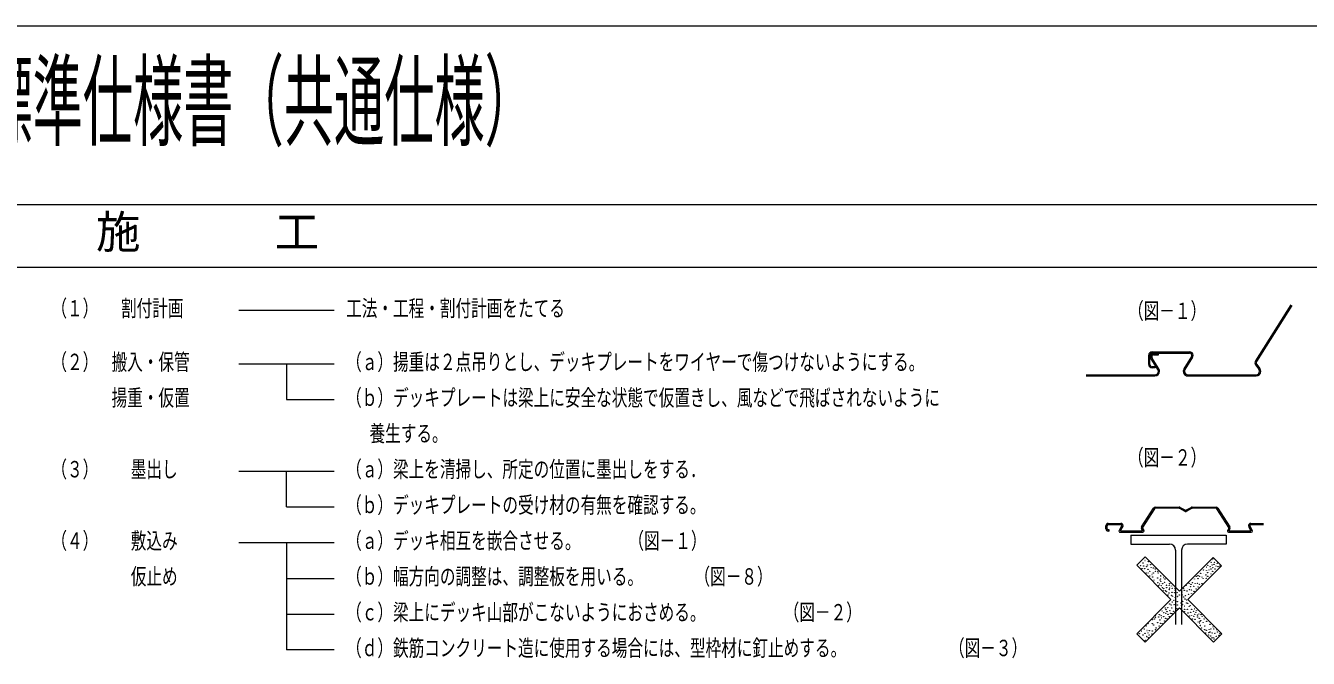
# Model space of a CAD drawing. Units: millimetres on the paper. Extents: x -350 to 3187, y -547 to 450.
# Drawn here: x -172.8 to -0.4, y 161.1 to 246 of the extents above; entities that cross this region are included whole.
import ezdxf
from ezdxf.enums import TextEntityAlignment as Align

# ---------------------------------------------------------------- set-up
doc = ezdxf.new("R2010")
doc.units = ezdxf.units.MM
doc.layers.add('0-2_M2-2-0', color=7, linetype='Continuous', lineweight=18)
doc.styles.add('ＭＳ ゴシック', font='')
doc.styles.get('ＭＳ ゴシック').set_extended_font_data('MS Gothic')

msp = doc.modelspace()

# ---------------------------------------------------------------- linework, layer by layer
at = {"layer": '0-2_M2-2-0'}
for p, q in [((-350.486, 245.985), (350.314, 245.985)), ((-350.486, 221.985), (350.314, 221.985)), ((-175.286, 213.585), (350.314, 213.585)), ((-144.111, 207.793), (-131.311, 207.793)), ((-2.804, 208.516), (-7.533, 200.989)), ((-2.669, 208.431), (-7.397, 200.904)), ((-21.879, 200.514), (-21.879, 201.743)), ((-21.719, 200.514), (-21.719, 201.743)), ((-21.418, 202.204), (-16.387, 202.204)), ((-21.418, 202.044), (-16.387, 202.044)), ((-21.178, 201.973), (-20.583, 201.973)), ((-21.178, 201.813), (-20.583, 201.813)), ((-20.583, 201.813), (-20.583, 201.973)), ((-144.111, 200.593), (-131.311, 200.593)), ((-20.655, 199.841), (-21.566, 201.264)), ((-20.521, 199.927), (-21.431, 201.35)), ((-21.031, 200.213), (-21.418, 200.213)), ((-21.031, 200.053), (-21.418, 200.053)), ((-21.031, 200.053), (-21.031, 200.213)), ((-16.131, 201.586), (-17.148, 199.915)), ((-15.994, 201.503), (-17.011, 199.832)), ((-7.517, 200.475), (-7.076, 199.861)), ((-7.387, 200.569), (-6.946, 199.955)), ((-30.288, 199.132), (-21.043, 199.132)), ((-30.288, 198.972), (-21.043, 198.972)), ((-16.618, 199.132), (-7.45, 199.132)), ((-16.618, 198.972), (-7.45, 198.972)), ((-144.111, 186.193), (-131.311, 186.193)), ((-137.711, 181.393), (-137.711, 186.193)), ((-137.711, 181.393), (-131.311, 181.393)), ((-22.829, 178.703), (-21.253, 181.212)), ((-21.117, 181.127), (-22.693, 178.618)), ((-20.987, 181.359), (-17.783, 181.359)), ((-17.783, 181.199), (-20.987, 181.199)), ((-16.985, 180.79), (-17.71, 181.18)), ((-17.634, 181.321), (-16.931, 180.943)), ((-16.893, 180.943), (-16.188, 181.322)), ((-16.114, 181.18), (-16.839, 180.79)), ((-16.041, 181.359), (-12.837, 181.359)), ((-12.837, 181.199), (-16.041, 181.199)), ((-11.131, 178.618), (-12.707, 181.127)), ((-12.571, 181.212), (-10.995, 178.703)), ((-27.635, 178.459), (-27.635, 178.869)), ((-27.475, 178.459), (-27.475, 178.869)), ((-27.322, 179.183), (-25.645, 179.183)), ((-27.322, 179.023), (-25.645, 179.023)), ((-27.193, 178.306), (-27.322, 178.306)), ((-27.193, 178.146), (-27.322, 178.146)), ((-27.193, 178.146), (-27.193, 178.306)), ((-25.514, 178.789), (-25.853, 178.232)), ((-25.722, 177.999), (-22.666, 177.999)), ((-25.673, 178.219), (-25.377, 178.706)), ((-25.639, 178.159), (-22.756, 178.159)), ((-24.266, 177.599), (-24.266, 176.399)), ((-24.266, 177.599), (-11.466, 177.599)), ((-22.724, 178.222), (-22.818, 178.353)), ((-22.688, 178.447), (-22.541, 178.242)), ((-11.136, 178.447), (-11.283, 178.242)), ((-11.158, 177.999), (-8.106, 177.999)), ((-11.006, 178.353), (-11.1, 178.222)), ((-11.068, 178.159), (-8.184, 178.159)), ((-8.149, 178.218), (-8.425, 178.718)), ((-8.285, 178.795), (-7.971, 178.227)), ((-8.15, 179.183), (-6.474, 179.183)), ((-8.15, 179.023), (-6.474, 179.023)), ((-144.111, 176.593), (-131.311, 176.593)), ((-137.711, 176.593), (-137.711, 162.193)), ((-24.266, 176.399), (-19.066, 176.399)), ((-22.355, 174.68), (-23.487, 173.549)), ((-22.355, 174.68), (-17.761, 170.086)), ((-18.266, 175.599), (-18.266, 165.599)), ((-13.23, 174.616), (-17.761, 170.086)), ((-17.466, 175.599), (-17.466, 165.599)), ((-12.099, 173.485), (-13.23, 174.616)), ((-23.487, 173.549), (-18.892, 168.954)), ((-12.099, 173.485), (-16.63, 168.954)), ((-137.711, 171.793), (-131.311, 171.793)), ((-18.892, 168.954), (-23.487, 164.36)), ((-16.63, 168.954), (-12.035, 164.36)), ((-17.761, 167.823), (-22.355, 163.229)), ((-17.761, 167.823), (-13.166, 163.229)), ((-137.711, 166.993), (-131.311, 166.993)), ((-22.355, 163.229), (-23.487, 164.36)), ((-13.166, 163.229), (-12.035, 164.36)), ((-131.311, 162.193), (-137.711, 162.193))]:
    msp.add_line(p, q, dxfattribs=at)
for points in [[(-137.711, 200.593), (-137.711, 195.793), (-131.311, 195.793)], [(-11.466, 177.599), (-11.466, 176.399), (-16.666, 176.399)]]:
    msp.add_lwpolyline(points, dxfattribs=at)
for centre in [(-22.381, 174.194), (-13.292, 174.402), (-13.264, 174.194), (-22.997, 173.517), (-22.768, 173.109), (-22.658, 173.856), (-22.566, 173.455), (-22.412, 173.086), (-22.234, 172.534), (-22.165, 173.363), (-22.073, 173.578), (-21.987, 173.006), (-21.95, 172.5), (-21.919, 174.04), (-21.734, 172.754), (-21.611, 173.64), (-21.549, 173.24), (-21.272, 173.178), (-21.272, 172.531), (-20.981, 173.068), (-20.961, 172.754), (-20.656, 172.754), (-20.625, 172.5), (-14.897, 172.47), (-14.561, 172.408), (-14.496, 172.901), (-14.127, 173.301), (-14.116, 172.86), (-13.952, 172.572), (-13.942, 173.548), (-13.767, 172.942), (-13.644, 173.353), (-13.521, 173.045), (-13.521, 172.408), (-13.5, 173.969), (-13.357, 173.578), (-13.274, 173.25), (-13.274, 172.754), (-13.11, 173.681), (-13.028, 173.969), (-12.966, 173.045), (-12.84, 173.437), (-12.679, 173.804), (-12.556, 173.373), (-12.327, 173.458), (-21.741, 172.113), (-21.457, 172.316), (-21.334, 171.977), (-21.149, 171.554), (-20.687, 171.854), (-20.656, 171.207), (-20.55, 170.83), (-20.41, 171.022), (-20.379, 171.554), (-20.317, 171.73), (-20.256, 172.131), (-20.256, 171.394), (-20.194, 170.837), (-20.009, 171.084), (-19.886, 171.915), (-19.763, 171.268), (-19.701, 171.7), (-19.493, 170.881), (-19.123, 170.85), (-19.061, 171.096), (-18.815, 170.758), (-16.847, 170.827), (-16.457, 171.114), (-16.272, 170.683), (-16.211, 170.991), (-15.975, 171.238), (-15.821, 170.724), (-15.728, 171.7), (-15.636, 171.094), (-15.468, 172.082), (-15.307, 171.114), (-15.266, 172.162), (-15.266, 171.751), (-15.246, 170.622), (-15.061, 172.059), (-15.052, 170.983), (-14.712, 171.956), (-14.712, 171.094), (-14.561, 171.751), (-14.198, 172.264), (-14.157, 171.792), (-13.952, 172.08), (-13.932, 172.08), (-20.021, 170.54), (-19.893, 170.131), (-19.862, 170.419), (-19.64, 170.129), (-19.517, 170.006), (-19.462, 170.542), (-19.298, 169.556), (-19.154, 169.834), (-19.123, 170.296), (-19.092, 170.511), (-18.781, 169.517), (-18.753, 169.926), (-18.723, 170.45), (-18.685, 169.328), (-18.409, 169.889), (-18.394, 170.439), (-18.322, 170.172), (-18.322, 169.218), (-18.23, 169.618), (-18.076, 169.895), (-18.007, 169.359), (-17.761, 169.574), (-17.422, 169.985), (-17.367, 169.587), (-17.224, 170.398), (-17.176, 169.297), (-17.083, 170.19), (-17.003, 169.032), (-16.929, 169.482), (-16.813, 168.879), (-16.724, 170.088), (-16.714, 170.437), (-16.539, 169.657), (-16.392, 170.275), (-16.129, 169.759), (-16.108, 170.252), (-15.8, 170.047), (-15.513, 170.355), (-20.071, 167.398), (-19.855, 167.203), (-19.647, 167.832), (-19.554, 167.585), (-19.412, 167.332), (-19.332, 167.88), (-19.061, 168.355), (-19.024, 167.48), (-18.87, 168.219), (-18.777, 167.809), (-18.723, 168.632), (-18.531, 167.377), (-18.5, 168.835), (-18.466, 168.263), (-18.079, 167.747), (-18.038, 168.681), (-18.038, 168.219), (-17.871, 167.713), (-17.555, 168.481), (-17.491, 167.77), (-17.453, 168.127), (-17.361, 168.312), (-17.327, 168.709), (-17.083, 168.065), (-17.08, 167.339), (-17.053, 167.634), (-16.775, 168.496), (-16.683, 167.634), (-16.628, 168.448), (-16.611, 167.162), (-16.443, 168.016), (-16.313, 168.127), (-16.252, 167.234), (-16.118, 167.654), (-15.882, 167.388), (-15.704, 167.708), (-15.543, 167.234), (-15.458, 167.493), (-21.981, 165.714), (-21.402, 166.251), (-21.395, 165.724), (-21.221, 165.55), (-21.098, 166.351), (-20.961, 166.741), (-20.961, 166.525), (-20.666, 165.858), (-20.543, 166.618), (-20.441, 166.926), (-20.379, 166.228), (-20.283, 165.752), (-20.213, 166.778), (-20.121, 166.501), (-20.071, 165.776), (-19.866, 166.659), (-19.722, 166.084), (-19.597, 167.086), (-19.59, 166.445), (-19.393, 166.351), (-19.301, 166.956), (-19.106, 166.659), (-18.933, 167.102), (-18.736, 167.069), (-16.382, 166.764), (-16.129, 166.833), (-16.012, 166.353), (-15.821, 166.71), (-15.697, 166.987), (-15.667, 166.31), (-15.328, 166.864), (-15.297, 166.618), (-15.235, 165.94), (-15.143, 167.018), (-15.081, 165.786), (-15.064, 166.446), (-15.02, 166.002), (-14.958, 165.478), (-14.897, 166.125), (-14.862, 166.928), (-14.698, 166.661), (-14.561, 165.909), (-14.435, 166.34), (-14.096, 166.032), (-13.634, 165.632), (-23.151, 164.38), (-22.812, 164.708), (-22.658, 164.184), (-22.473, 165.016), (-22.443, 163.815), (-22.391, 164.421), (-22.206, 165.386), (-22.135, 164), (-22.104, 164.8), (-21.977, 164.485), (-21.936, 163.848), (-21.827, 164.215), (-21.796, 164.77), (-21.443, 164.341), (-21.395, 164.739), (-20.974, 164.893), (-20.881, 165.154), (-20.482, 165.406), (-14.804, 165.154), (-14.373, 164.924), (-14.342, 165.416), (-14.216, 164.464), (-14.127, 164.831), (-13.867, 164.177), (-13.819, 164.523), (-13.757, 164.954), (-13.634, 164.585), (-13.541, 164.061), (-13.511, 164.985), (-13.394, 163.807), (-13.357, 164.462), (-13.233, 165.293), (-13.172, 163.846), (-13.141, 164.985), (-12.987, 164.431), (-12.802, 164), (-12.737, 164.895), (-12.617, 164.616), (-12.433, 164.154), (-12.327, 164.362), (-22.35, 163.476), (-13.11, 163.661)]:
    msp.add_circle(centre, 0.02, dxfattribs=at)
for centre, radius, start, end in [((-21.418, 201.743), 0.461, 90, 180), ((-21.418, 201.743), 0.301, 90, 180), ((-21.178, 201.512), 0.461, 90, 212.61308), ((-21.178, 201.512), 0.301, 90, 212.61308), ((-16.387, 201.743), 0.461, 0, 90), ((-16.387, 201.743), 0.301, 0, 90), ((-16.387, 201.743), 0.301, 328.66213, 0), ((-16.387, 201.743), 0.461, 328.66213, 0), ((-21.418, 200.514), 0.461, 180, 270), ((-21.418, 200.514), 0.301, 180, 270), ((-21.043, 199.592), 0.621, 0, 32.61308), ((-16.618, 199.592), 0.621, 148.66213, 270), ((-7.143, 200.744), 0.461, 147.86179, 215.69155), ((-7.143, 200.744), 0.301, 147.86179, 215.69155), ((-7.45, 199.592), 0.621, 0, 35.69155), ((-21.043, 199.592), 0.461, 270, 0), ((-21.043, 199.592), 0.621, 270, 0), ((-21.043, 199.592), 0.461, 0, 32.61308), ((-16.618, 199.592), 0.461, 148.66213, 270), ((-7.45, 199.592), 0.461, 270, 0), ((-7.45, 199.592), 0.621, 270, 0), ((-7.45, 199.592), 0.461, 0, 35.69155), ((-20.987, 181.045), 0.314, 90, 147.86179), ((-20.987, 181.045), 0.154, 90, 147.86179), ((-17.783, 181.045), 0.314, 61.69924, 90), ((-17.783, 181.045), 0.154, 61.69924, 90), ((-16.041, 181.045), 0.314, 90, 118.30076), ((-16.041, 181.045), 0.154, 90, 118.30076), ((-12.837, 181.045), 0.314, 32.13821, 90), ((-12.837, 181.045), 0.154, 32.13821, 90), ((-16.912, 180.925), 0.154, 241.69924, 298.30076), ((-16.912, 180.978), 0.04, 241.69924, 298.30076), ((-27.322, 178.869), 0.314, 90, 180), ((-27.322, 178.459), 0.314, 180, 270), ((-27.322, 178.869), 0.154, 90, 180), ((-27.322, 178.459), 0.154, 180, 270), ((-25.722, 178.152), 0.154, 148.66213, 270), ((-25.639, 178.199), 0.04, 148.66213, 270), ((-25.645, 178.869), 0.314, 328.66213, 90), ((-25.645, 178.869), 0.154, 0, 90), ((-25.645, 178.869), 0.154, 328.66213, 0), ((-22.563, 178.536), 0.314, 147.86179, 215.69155), ((-22.756, 178.199), 0.04, 270, 35.69155), ((-22.563, 178.536), 0.154, 147.86179, 215.69155), ((-22.666, 178.152), 0.154, 270, 0), ((-22.666, 178.152), 0.154, 0, 35.69155), ((-11.158, 178.152), 0.154, 144.30845, 180), ((-11.158, 178.152), 0.154, 180, 270), ((-11.261, 178.536), 0.154, 324.30845, 32.13821), ((-11.068, 178.199), 0.04, 144.30845, 270), ((-11.261, 178.536), 0.314, 324.30845, 32.13821), ((-8.15, 178.869), 0.314, 90, 208.90035), ((-8.15, 178.869), 0.154, 90, 208.90035), ((-8.184, 178.199), 0.04, 270, 28.90035), ((-8.106, 178.152), 0.154, 270, 0), ((-8.106, 178.152), 0.154, 0, 28.90035), ((-19.066, 175.599), 0.8, 0, 90), ((-16.666, 175.599), 0.8, 90, 180)]:
    msp.add_arc(centre, radius, start, end, dxfattribs=at)

# ---------------------------------------------------------------- texts
at = {"layer": '0-2_M2-2-0', "style": 'ＭＳ ゴシック'}
for s, height, width, p in [('合成スラブ設計・施工標準仕様書（共通仕様）', 9.897, 0.5, (-246.087, 227.951)), ('（１）', 2.199, 0.7, (-169.311, 206.293)), ('割付計画', 2.199, 0.7, (-159.961, 206.293)), ('工法・工程・割付計画をたてる', 2.199, 0.7, (-129.711, 206.293)), ('（図－１）', 2.199, 0.7, (-24.652, 205.949)), ('（２）', 2.199, 0.7, (-169.311, 199.093)), ('搬入・保管', 2.199, 0.7, (-161.231, 199.093)), ('（ａ）揚重は２点吊りとし、デッキプレートをワイヤーで傷つけないようにする。', 2.199, 0.7, (-129.711, 199.093)), ('揚重・仮置', 2.199, 0.7, (-161.231, 194.293)), ('（ｂ）デッキプレートは梁上に安全な状態で仮置きし、風などで飛ばされないように', 2.199, 0.7, (-129.711, 194.293)), ('   養生する。', 2.199, 0.7, (-129.711, 189.493)), ('（３）', 2.199, 0.7, (-169.311, 184.693)), ('墨出し', 2.199, 0.7, (-158.644, 184.693)), ('（ａ）梁上を清掃し、所定の位置に墨出しをする．', 2.199, 0.7, (-129.711, 184.693)), ('（図－２）', 2.199, 0.7, (-24.652, 186.268)), ('（ｂ）デッキプレートの受け材の有無を確認する。', 2.199, 0.7, (-129.711, 179.893)), ('（４）', 2.199, 0.7, (-169.311, 175.093)), ('敷込み', 2.199, 0.7, (-158.644, 175.093)), ('（ａ）デッキ相互を嵌合させる。', 2.199, 0.7, (-129.711, 175.093)), ('（図－１）', 2.199, 0.7, (-91.784, 175.093)), ('仮止め', 2.199, 0.7, (-158.644, 170.293)), ('（ｂ）幅方向の調整は、調整板を用いる。', 2.199, 0.7, (-129.711, 170.293)), ('（図－８）', 2.199, 0.7, (-82.911, 170.293)), ('（ｃ）梁上にデッキ山部がこないようにおさめる。', 2.199, 0.7, (-129.711, 165.493)), ('（図－２）', 2.199, 0.7, (-70.918, 165.493)), ('（ｄ）鉄筋コンクリート造に使用する場合には、型枠材に釘止めする。', 2.199, 0.7, (-129.711, 160.693)), ('（図－３）', 2.199, 0.7, (-48.711, 160.693))]:
    msp.add_text(s, height=height, dxfattribs=dict(at, width=width)).set_placement(p, align=Align.BOTTOM_LEFT)
msp.add_text('施\u3000\u3000\u3000工', height=4.399, dxfattribs=at).set_placement((-163.332, 214.785), align=Align.BOTTOM_LEFT)

doc.saveas('drawing.dxf')
